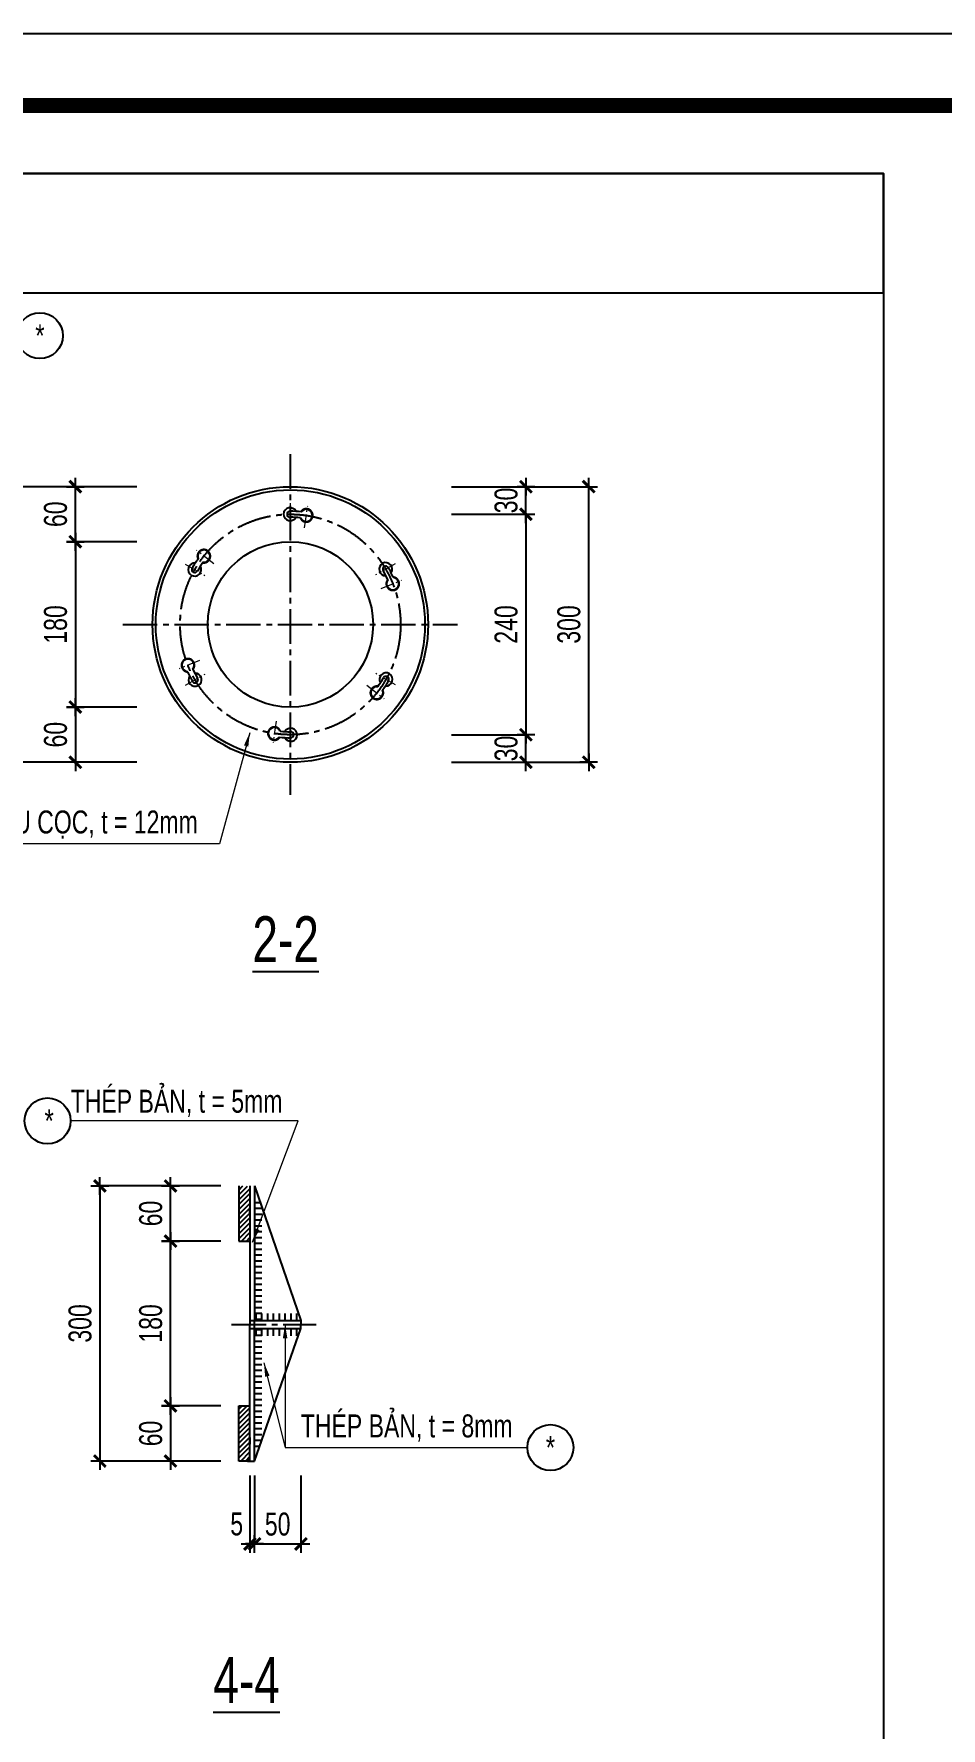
# Model space of a CAD drawing. Header units: millimetres. Extents: x -121190 to 167528, y -50070 to 22631.
# Drawn here: x 29302 to 39181, y 817 to 19263 of the extents above; entities that cross this region are included whole.
import ezdxf
from ezdxf.enums import TextEntityAlignment as Align

# ---------------------------------------------------------------- set-up
doc = ezdxf.new("R2010")
doc.units = ezdxf.units.MM
doc.header["$MEASUREMENT"] = 0
for name, pattern in [('ACAD_ISO03W100', [30, 12, -18]), ('CENTER', [2, 1.25, -0.25, 0.25, -0.25]), ('CENTER2', [1.125, 0.75, -0.125, 0.125, -0.125])]:
    doc.linetypes.add(name, pattern=pattern)
doc.layers.get('DEFPOINTS').update_dxf_attribs({"color": 87})
for name, color, linetype in [('02.DIM', 8, 'Continuous'), ('03.BORDER', 3, 'Continuous'), ('06.TEXT', 2, 'Continuous'), ('10.HATCH', 9, 'Continuous'), ('14.STEELNUM', 254, 'Continuous'), ('CDC.01.AXIS', 160, 'CENTER2')]:
    doc.layers.add(name, color=color, linetype=linetype)
for name, color, linetype, lineweight in [('CDC_01.AXIS', 160, 'CENTER2', 13), ('CDC_03.BORDER', 3, 'Continuous', 25), ('CDC_11.NOTE', 8, 'Continuous', 18), ('KHUNGTEN', 7, 'Continuous', 20), ('Xref khung ten  A3 TKCS$0$A-KY HIEU', 34, 'Continuous', 20)]:
    doc.layers.add(name, color=color, linetype=linetype, lineweight=lineweight)
doc.styles.add('ARIAL', font='arial.ttf', dxfattribs={"width": 0.6})
doc.styles.add('SMTEXT', font='3t-unicode.shx', dxfattribs={"width": 0.75})
doc.styles.get("Standard").update_dxf_attribs({"font": 'txt_____.ttf'})
doc.dimstyles.new('DIM 1-100', dxfattribs={"dimscale": 100, "dimtxt": 4, "dimasz": 1.5, "dimexe": 1, "dimexo": 0, "dimgap": 1, "dimtad": 1, "dimdec": 0, "dimdsep": 46, "dimtxsty": 'Standard', "dimblk": 'ARCHTICK', "dimcen": 0, "dimdle": 1, "dimclrd": 256, "dimclre": 256, "dimclrt": 7, "dimazin": 2, "dimtp": 0.1, "dimtm": 0.1, "dimtfac": 0.71, "dimtdec": 0, "dimtofl": 0, "dimtmove": 2, "dimatfit": 3, "dimfxl": 1, "dimtolj": 1, "dimlwd": -1, "dimlwe": -1, "dimarcsym": 0})
doc.dimstyles.new('X10', dxfattribs={"dimtxt": 250, "dimasz": 0.8, "dimexe": 0, "dimexo": 0, "dimgap": 90, "dimtad": 1, "dimdec": 0, "dimlfac": 0.1, "dimzin": 13, "dimdsep": 46, "dimtxsty": 'SMTEXT', "dimblk1": 'CHEO', "dimblk2": 'CHEO', "dimsah": 1, "dimcen": 0, "dimclrd": 256, "dimclre": 256, "dimclrt": 2, "dimadec": 0, "dimazin": 0, "dimtfac": 1, "dimtdec": 0, "dimtix": 1, "dimtmove": 2, "dimatfit": 3, "dimldrblk": 'CHEO', "dimfxl": 1, "dimtolj": 1, "dimtzin": 13, "dimarcsym": 0})
pattern_1 = [(45, (-158425.57, -47308.137), (-26.516504, 26.516504), [])]

# ---------------------------------------------------------------- blocks, each defined once
blk = doc.blocks.new('Xref khung ten  A3 TKCS')
at = {"layer": 'DEFPOINTS', "color": 125}
blk.add_lwpolyline([(-57730.37, -13938.76), (-57310.37, -13938.76), (-57310.37, -13641.76), (-57730.37, -13641.76)], close=True, dxfattribs=at)
at = {"layer": 'Xref khung ten  A3 TKCS$0$A-KY HIEU', "color": 0, "const_width": 1.02}
blk.add_lwpolyline([(-57716.02, -13933.85), (-57716.02, -13646.66), (-57315.38, -13646.66), (-57315.38, -13933.85)], close=True, dxfattribs=at)
blk = doc.blocks.new('_ArchTick')
at = {"color": 0, "linetype": 'ByBlock', "const_width": 0.15}
blk.add_lwpolyline([(-0.5, -0.5), (0.5, 0.5)], dxfattribs=at)
blk = doc.blocks.new('CHEO')
at = {"layer": '02.DIM'}
for points in [[(-121, 0), (121, 0)], [(0, 121), (0, -121)]]:
    blk.add_lwpolyline(points, dxfattribs=at)
at = {"layer": '02.DIM', "const_width": 40}
blk.add_lwpolyline([(80, 80), (-80, -81)], dxfattribs=at)
blk = doc.blocks.new('*D48')
at = {"layer": '02.DIM', "lineweight": -2, "transparency": 16777216}
for p, q in [((33851, 14333), (34660, 14333)), ((34660, 14334), (34660, 14334)), ((34660, 14033), (34660, 14333)), ((33851, 14033), (34660, 14033)), ((34660, 14032), (34660, 14031))]:
    blk.add_line(p, q, dxfattribs=at)
at = {"layer": 'DEFPOINTS', "color": 0, "transparency": 16777216}
for p in [(33851, 14333), (34660, 14333), (33851, 14033)]:
    blk.add_point(p, dxfattribs=at)
at = {"layer": '02.DIM', "lineweight": -2, "transparency": 16777216, "xscale": 0.8, "yscale": 0.8, "zscale": 0.8}
for p, rotation in [((34660, 14333), 270), ((34660, 14033), 90)]:
    blk.add_blockref('CHEO', p, dxfattribs=dict(at, rotation=rotation))
at = {"layer": '02.DIM', "color": 2, "transparency": 16777216, "insert": (34445, 14183), "char_height": 250, "attachment_point": 5, "rotation": 90, "style": 'SMTEXT'}
blk.add_mtext('\\A1;30', dxfattribs=at)
blk = doc.blocks.new('*D49')
at = {"layer": '02.DIM', "lineweight": -2, "transparency": 16777216}
for p, q in [((33851, 14033), (34660, 14033)), ((34660, 14032), (34660, 11634)), ((33851, 11633), (34660, 11633))]:
    blk.add_line(p, q, dxfattribs=at)
at = {"layer": 'DEFPOINTS', "color": 0, "transparency": 16777216}
for p in [(33851, 14033), (33851, 11633), (34660, 11633)]:
    blk.add_point(p, dxfattribs=at)
at = {"layer": '02.DIM', "lineweight": -2, "transparency": 16777216, "xscale": 0.8, "yscale": 0.8, "zscale": 0.8}
for p, rotation in [((34660, 14033), 90), ((34660, 11633), 270)]:
    blk.add_blockref('CHEO', p, dxfattribs=dict(at, rotation=rotation))
at = {"layer": '02.DIM', "color": 2, "transparency": 16777216, "insert": (34445, 12833), "char_height": 250, "attachment_point": 5, "rotation": 90, "style": 'SMTEXT'}
blk.add_mtext('\\A1;240', dxfattribs=at)
blk = doc.blocks.new('*D50')
at = {"layer": '02.DIM', "lineweight": -2, "transparency": 16777216}
for p, q in [((33851, 11633), (34660, 11633)), ((34660, 11634), (34660, 11634)), ((34660, 11333), (34660, 11633)), ((33851, 11333), (34660, 11333)), ((34660, 11332), (34660, 11331))]:
    blk.add_line(p, q, dxfattribs=at)
at = {"layer": 'DEFPOINTS', "color": 0, "transparency": 16777216}
for p in [(33851, 11633), (34660, 11633), (33851, 11333)]:
    blk.add_point(p, dxfattribs=at)
at = {"layer": '02.DIM', "lineweight": -2, "transparency": 16777216, "xscale": 0.8, "yscale": 0.8, "zscale": 0.8}
for p, rotation in [((34660, 11633), 270), ((34660, 11333), 90)]:
    blk.add_blockref('CHEO', p, dxfattribs=dict(at, rotation=rotation))
at = {"layer": '02.DIM', "color": 2, "transparency": 16777216, "insert": (34445, 11483), "char_height": 250, "attachment_point": 5, "rotation": 90, "style": 'SMTEXT'}
blk.add_mtext('\\A1;30', dxfattribs=at)
blk = doc.blocks.new('*D51')
at = {"layer": '02.DIM', "lineweight": -2, "transparency": 16777216}
for p, q in [((33851, 14333), (35344, 14333)), ((35344, 11334), (35344, 14332)), ((33851, 11333), (35344, 11333))]:
    blk.add_line(p, q, dxfattribs=at)
at = {"layer": 'DEFPOINTS', "color": 0, "transparency": 16777216}
for p in [(33851, 14333), (35344, 14333), (33851, 11333)]:
    blk.add_point(p, dxfattribs=at)
at = {"layer": '02.DIM', "lineweight": -2, "transparency": 16777216, "xscale": 0.8, "yscale": 0.8, "zscale": 0.8}
for p, rotation in [((35344, 14333), 90), ((35344, 11333), 270)]:
    blk.add_blockref('CHEO', p, dxfattribs=dict(at, rotation=rotation))
at = {"layer": '02.DIM', "color": 2, "transparency": 16777216, "insert": (35129, 12833), "char_height": 250, "attachment_point": 5, "rotation": 90, "style": 'SMTEXT'}
blk.add_mtext('\\A1;300', dxfattribs=at)
blk = doc.blocks.new('lodaubich')
at = {"layer": 'CDC_01.AXIS', "linetype": 'CENTER', "ltscale": 10}
for p, q in [((-7.5, 11.7), (-7.5, -9.4)), ((6, -11.2), (8.9, 9.1))]:
    blk.add_line(p, q, dxfattribs=at)
at = {"layer": 'CDC_03.BORDER', "ltscale": 10}
for centre, radius, start, end in [((-7.5, 1.5), 6.12, 25.8288, 331.1863), ((-7.5, 1.5), 2.81, 90, 270), ((-7.5, -102.9), 107.2, 84.3966, 90), ((7.6, 0.4), 5.76, 202.2387, 143.8673), ((-7.5, -102.9), 101.6, 84.4709, 90)]:
    blk.add_arc(centre, radius, start, end, dxfattribs=at)
at = {"layer": 'CDC_03.BORDER', "linetype": 'ACAD_ISO03W100', "ltscale": 10}
blk.add_arc((7.6, 0.4), 6.12, 200.4864, 145.8439, dxfattribs=at)
blk = doc.blocks.new('*D76')
at = {"layer": '02.DIM', "lineweight": -2, "transparency": 16777216}
for p, q in [((30425, 14333), (29754, 14333)), ((29754, 13734), (29754, 14332)), ((30425, 13733), (29754, 13733))]:
    blk.add_line(p, q, dxfattribs=at)
at = {"layer": 'DEFPOINTS', "color": 0, "transparency": 16777216}
for p in [(29754, 14333), (30425, 14333), (30425, 13733)]:
    blk.add_point(p, dxfattribs=at)
at = {"layer": '02.DIM', "lineweight": -2, "transparency": 16777216, "xscale": 0.8, "yscale": 0.8, "zscale": 0.8}
for p, rotation in [((29754, 14333), 90), ((29754, 13733), 270)]:
    blk.add_blockref('CHEO', p, dxfattribs=dict(at, rotation=rotation))
at = {"layer": '02.DIM', "color": 2, "transparency": 16777216, "insert": (29539, 14033), "char_height": 250, "attachment_point": 5, "rotation": 90, "style": 'SMTEXT'}
blk.add_mtext('\\A1;60', dxfattribs=at)
blk = doc.blocks.new('*D77')
at = {"layer": '02.DIM', "lineweight": -2, "transparency": 16777216}
for p, q in [((30425, 11933), (29754, 11933)), ((29754, 11932), (29754, 11334)), ((30425, 11333), (29754, 11333))]:
    blk.add_line(p, q, dxfattribs=at)
at = {"layer": 'DEFPOINTS', "color": 0, "transparency": 16777216}
for p in [(30425, 11933), (29754, 11333), (30425, 11333)]:
    blk.add_point(p, dxfattribs=at)
at = {"layer": '02.DIM', "lineweight": -2, "transparency": 16777216, "xscale": 0.8, "yscale": 0.8, "zscale": 0.8}
for p, rotation in [((29754, 11933), 90), ((29754, 11333), 270)]:
    blk.add_blockref('CHEO', p, dxfattribs=dict(at, rotation=rotation))
at = {"layer": '02.DIM', "color": 2, "transparency": 16777216, "insert": (29539, 11633), "char_height": 250, "attachment_point": 5, "rotation": 90, "style": 'SMTEXT'}
blk.add_mtext('\\A1;60', dxfattribs=at)
blk = doc.blocks.new('*D78')
at = {"layer": '02.DIM', "lineweight": -2, "transparency": 16777216}
for p, q in [((30425, 13733), (29754, 13733)), ((29754, 13732), (29754, 11934)), ((30425, 11933), (29754, 11933))]:
    blk.add_line(p, q, dxfattribs=at)
at = {"layer": 'DEFPOINTS', "color": 0, "transparency": 16777216}
for p in [(30425, 13733), (29754, 11933), (30425, 11933)]:
    blk.add_point(p, dxfattribs=at)
at = {"layer": '02.DIM', "lineweight": -2, "transparency": 16777216, "xscale": 0.8, "yscale": 0.8, "zscale": 0.8}
for p, rotation in [((29754, 13733), 90), ((29754, 11933), 270)]:
    blk.add_blockref('CHEO', p, dxfattribs=dict(at, rotation=rotation))
at = {"layer": '02.DIM', "color": 2, "transparency": 16777216, "insert": (29539, 12833), "char_height": 250, "attachment_point": 5, "rotation": 90, "style": 'SMTEXT'}
blk.add_mtext('\\A1;180', dxfattribs=at)
blk = doc.blocks.new('*D79')
at = {"layer": '02.DIM', "lineweight": -2, "transparency": 16777216}
for p, q in [((30425, 14333), (28996, 14333)), ((28996, 11334), (28996, 14332)), ((30425, 11333), (28996, 11333))]:
    blk.add_line(p, q, dxfattribs=at)
at = {"layer": 'DEFPOINTS', "color": 0, "transparency": 16777216}
for p in [(28996, 14333), (30425, 14333), (30425, 11333)]:
    blk.add_point(p, dxfattribs=at)
at = {"layer": '02.DIM', "lineweight": -2, "transparency": 16777216, "xscale": 0.8, "yscale": 0.8, "zscale": 0.8}
for p, rotation in [((28996, 14333), 90), ((28996, 11333), 270)]:
    blk.add_blockref('CHEO', p, dxfattribs=dict(at, rotation=rotation))
at = {"layer": '02.DIM', "color": 2, "transparency": 16777216, "insert": (28781, 12833), "char_height": 250, "attachment_point": 5, "rotation": 90, "style": 'SMTEXT'}
blk.add_mtext('\\A1;300', dxfattribs=at)
blk = doc.blocks.new('*D85')
at = {"layer": '02.DIM', "lineweight": -2, "transparency": 16777216}
for p, q in [((31655, 3568), (31655, 2822)), ((31705, 3568), (31705, 2822)), ((31654, 2822), (31653, 2822)), ((31705, 2822), (31655, 2822)), ((31706, 2822), (31706, 2822))]:
    blk.add_line(p, q, dxfattribs=at)
at = {"layer": 'DEFPOINTS', "color": 0, "transparency": 16777216}
for p in [(31655, 3568), (31705, 3568), (31655, 2822)]:
    blk.add_point(p, dxfattribs=at)
at = {"layer": '02.DIM', "lineweight": -2, "transparency": 16777216, "xscale": 0.8, "yscale": 0.8, "zscale": 0.8}
blk.add_blockref('CHEO', (31655, 2822), dxfattribs=at)
at = {"layer": '02.DIM', "lineweight": -2, "transparency": 16777216, "xscale": 0.8, "yscale": 0.8, "zscale": 0.8, "rotation": 180}
blk.add_blockref('CHEO', (31705, 2822), dxfattribs=at)
at = {"layer": '02.DIM', "color": 2, "transparency": 16777216, "insert": (31511, 3039), "char_height": 250, "attachment_point": 5, "style": 'SMTEXT'}
blk.add_mtext('\\A1;5', dxfattribs=at)
blk = doc.blocks.new('*D91')
at = {"layer": '02.DIM', "lineweight": -2, "transparency": 16777216}
for p, q in [((31705, 3568), (31705, 2822)), ((32210, 3568), (32210, 2822)), ((31706, 2822), (32209, 2822))]:
    blk.add_line(p, q, dxfattribs=at)
at = {"layer": 'DEFPOINTS', "color": 0, "transparency": 16777216}
for p in [(31705, 3568), (32210, 3568), (32210, 2822)]:
    blk.add_point(p, dxfattribs=at)
at = {"layer": '02.DIM', "lineweight": -2, "transparency": 16777216, "xscale": 0.8, "yscale": 0.8, "zscale": 0.8, "rotation": 180}
blk.add_blockref('CHEO', (31705, 2822), dxfattribs=at)
at = {"layer": '02.DIM', "lineweight": -2, "transparency": 16777216, "xscale": 0.8, "yscale": 0.8, "zscale": 0.8}
blk.add_blockref('CHEO', (32210, 2822), dxfattribs=at)
at = {"layer": '02.DIM', "color": 2, "transparency": 16777216, "insert": (31957, 3037), "char_height": 250, "attachment_point": 5, "style": 'SMTEXT'}
blk.add_mtext('\\A1;50', dxfattribs=at)
blk = doc.blocks.new('*D92')
at = {"layer": '02.DIM', "lineweight": -2, "transparency": 16777216}
for p, q in [((31339, 4325), (30790, 4325)), ((30790, 4324), (30790, 3726)), ((31339, 3725), (30790, 3725))]:
    blk.add_line(p, q, dxfattribs=at)
at = {"layer": 'DEFPOINTS', "color": 0, "transparency": 16777216}
for p in [(31339, 4325), (30790, 3725), (31339, 3725)]:
    blk.add_point(p, dxfattribs=at)
at = {"layer": '02.DIM', "lineweight": -2, "transparency": 16777216, "xscale": 0.8, "yscale": 0.8, "zscale": 0.8}
for p, rotation in [((30790, 4325), 90), ((30790, 3725), 270)]:
    blk.add_blockref('CHEO', p, dxfattribs=dict(at, rotation=rotation))
at = {"layer": '02.DIM', "color": 2, "transparency": 16777216, "insert": (30575, 4025), "char_height": 250, "attachment_point": 5, "rotation": 90, "style": 'SMTEXT'}
blk.add_mtext('\\A1;60', dxfattribs=at)
blk = doc.blocks.new('*D93')
at = {"layer": '02.DIM', "lineweight": -2, "transparency": 16777216}
for p, q in [((31339, 6120), (30790, 6120)), ((30790, 4326), (30790, 6120)), ((31339, 4325), (30790, 4325))]:
    blk.add_line(p, q, dxfattribs=at)
at = {"layer": 'DEFPOINTS', "color": 0, "transparency": 16777216}
for p in [(30790, 6120), (31339, 6120), (31339, 4325)]:
    blk.add_point(p, dxfattribs=at)
at = {"layer": '02.DIM', "lineweight": -2, "transparency": 16777216, "xscale": 0.8, "yscale": 0.8, "zscale": 0.8}
for p, rotation in [((30790, 6120), 90), ((30790, 4325), 270)]:
    blk.add_blockref('CHEO', p, dxfattribs=dict(at, rotation=rotation))
at = {"layer": '02.DIM', "color": 2, "transparency": 16777216, "insert": (30575, 5223), "char_height": 250, "attachment_point": 5, "rotation": 90, "style": 'SMTEXT'}
blk.add_mtext('\\A1;180', dxfattribs=at)
blk = doc.blocks.new('*D94')
at = {"layer": '02.DIM', "lineweight": -2, "transparency": 16777216}
for p, q in [((31339, 6720), (30790, 6720)), ((30790, 6121), (30790, 6720)), ((31339, 6120), (30790, 6120))]:
    blk.add_line(p, q, dxfattribs=at)
at = {"layer": 'DEFPOINTS', "color": 0, "transparency": 16777216}
for p in [(30790, 6720), (31339, 6720), (31339, 6120)]:
    blk.add_point(p, dxfattribs=at)
at = {"layer": '02.DIM', "lineweight": -2, "transparency": 16777216, "xscale": 0.8, "yscale": 0.8, "zscale": 0.8}
for p, rotation in [((30790, 6720), 90), ((30790, 6120), 270)]:
    blk.add_blockref('CHEO', p, dxfattribs=dict(at, rotation=rotation))
at = {"layer": '02.DIM', "color": 2, "transparency": 16777216, "insert": (30575, 6420), "char_height": 250, "attachment_point": 5, "rotation": 90, "style": 'SMTEXT'}
blk.add_mtext('\\A1;60', dxfattribs=at)
blk = doc.blocks.new('*D95')
at = {"layer": '02.DIM', "lineweight": -2, "transparency": 16777216}
for p, q in [((31339, 6720), (30021, 6720)), ((30021, 6720), (30021, 3726)), ((31339, 3725), (30021, 3725))]:
    blk.add_line(p, q, dxfattribs=at)
at = {"layer": 'DEFPOINTS', "color": 0, "transparency": 16777216}
for p in [(31339, 6720), (30021, 3725), (31339, 3725)]:
    blk.add_point(p, dxfattribs=at)
at = {"layer": '02.DIM', "lineweight": -2, "transparency": 16777216, "xscale": 0.8, "yscale": 0.8, "zscale": 0.8}
for p, rotation in [((30021, 6720), 90), ((30021, 3725), 270)]:
    blk.add_blockref('CHEO', p, dxfattribs=dict(at, rotation=rotation))
at = {"layer": '02.DIM', "color": 2, "transparency": 16777216, "insert": (29806, 5223), "char_height": 250, "attachment_point": 5, "rotation": 90, "style": 'SMTEXT'}
blk.add_mtext('\\A1;300', dxfattribs=at)

msp = doc.modelspace()

# ---------------------------------------------------------------- hatches: boundary and pattern name
at = {"layer": '10.HATCH'}
h = msp.add_hatch(dxfattribs=at)
h.set_pattern_fill('ANSI31', color=256, scale=300, style=0)
h.set_pattern_definition(pattern_1)
h.paths.add_polyline_path([(31654.8, 6688.1), (31626.8, 6720.3), (31534.8, 6720.3), (31534.8, 6120.3), (31654.8, 6120.3)])
at = {"layer": '10.HATCH', "ltscale": 10}
h = msp.add_hatch(color=256, dxfattribs=at)
h.paths.add_polyline_path([(31704.8, 5275.7), (31704.8, 5253.9), (31733.5, 5253.9, 0.1982077)])
h.paths.add_polyline_path([(31733.5, 5168.4), (31704.8, 5168.4), (31704.8, 5146.5, 0.188765)])
at = {"layer": '10.HATCH'}
h = msp.add_hatch(dxfattribs=at)
h.set_pattern_fill('ANSI31', color=256, scale=300, style=0)
h.set_pattern_definition(pattern_1)
h.paths.add_polyline_path([(31654.8, 3757.3), (31626.8, 3725.1), (31534.8, 3725.1), (31534.8, 4325.1), (31654.8, 4325.1)])
msp.add_hatch(color=256, dxfattribs=at).paths.add_polyline_path([(31654.8, 3725.1, -0.2041551), (31626.8, 3725.1), (31654.8, 3757.3)])

# ---------------------------------------------------------------- linework, layer by layer
at = {"layer": '03.BORDER'}
for points in [[(14870.5, 17743.2), (38554.8, 17743.2), (38554.8, -17601.9), (14870.5, -17601.9)], [(14870.5, 16444.3), (38554.8, 16444.3), (38554.8, 17743.2), (14870.5, 17743.2)]]:
    msp.add_lwpolyline(points, close=True, dxfattribs=at)
at = {"layer": '10.HATCH'}
for p, q in [((31760.6, 6537.5), (31704.9, 6537.5)), ((31785.2, 6474), (31704.9, 6474)), ((31785.2, 6410.5), (31704.8, 6410.5)), ((31785.1, 6347), (31704.8, 6347)), ((31785, 6283.5), (31704.8, 6283.5)), ((31784.9, 6220), (31704.8, 6220)), ((31784.8, 6156.5), (31704.8, 6156.5)), ((31784.7, 6093), (31704.8, 6093)), ((31784.6, 6029.5), (31704.8, 6029.5)), ((31784.5, 5966), (31704.8, 5966)), ((31784.4, 5902.5), (31704.8, 5902.5)), ((31784.3, 5839), (31704.8, 5839)), ((31784.2, 5775.5), (31704.8, 5775.5)), ((31784.1, 5712), (31704.8, 5712)), ((31784, 5648.5), (31704.8, 5648.5)), ((31783.9, 5585), (31704.8, 5585)), ((31783.8, 5521.5), (31704.8, 5521.5)), ((31783.7, 5458), (31704.8, 5458)), ((31783.6, 5394.5), (31704.8, 5394.5)), ((31783.5, 5331), (31704.8, 5331)), ((31783.4, 5267.5), (31704.8, 5267.5)), ((31721.5, 5253.7), (31721.5, 5332.3)), ((31721.5, 5088.7), (31721.5, 5167.3)), ((31785, 5253.7), (31785, 5332.3)), ((31785, 5088.7), (31785, 5167.3)), ((31848.5, 5253.7), (31848.5, 5332.3)), ((31848.5, 5088.8), (31848.5, 5167.3)), ((31912, 5253.7), (31912, 5332.3)), ((31912, 5088.8), (31912, 5167.3)), ((31975.5, 5253.7), (31975.5, 5332.3)), ((31975.5, 5088.8), (31975.5, 5167.3)), ((32039, 5253.7), (32039, 5332.3)), ((32039, 5088.9), (32039, 5167.3)), ((32102.5, 5253.7), (32102.5, 5332.3)), ((32102.5, 5088.9), (32102.5, 5167.3)), ((32166, 5253.7), (32166, 5332.3)), ((32166, 5088.9), (32166, 5167.3)), ((31783.4, 5154.8), (31704.8, 5154.8)), ((31783.5, 5091.3), (31704.8, 5091.3)), ((31783.6, 5027.8), (31704.8, 5027.8)), ((31783.7, 4964.3), (31704.8, 4964.3)), ((31783.8, 4900.8), (31704.8, 4900.8)), ((31783.9, 4837.3), (31704.8, 4837.3)), ((31784, 4773.8), (31704.8, 4773.8)), ((31784.1, 4710.3), (31704.8, 4710.3)), ((31784.2, 4646.8), (31704.8, 4646.8)), ((31784.3, 4583.3), (31704.8, 4583.3)), ((31784.4, 4519.8), (31704.8, 4519.8)), ((31784.5, 4456.3), (31704.8, 4456.3)), ((31784.6, 4392.8), (31704.8, 4392.8)), ((31784.7, 4329.3), (31704.8, 4329.3)), ((31784.8, 4265.8), (31704.8, 4265.8)), ((31784.9, 4202.3), (31704.8, 4202.3)), ((31785, 4138.8), (31704.8, 4138.8)), ((31785.1, 4075.3), (31704.8, 4075.3)), ((31785.2, 4011.8), (31704.8, 4011.8)), ((31785.2, 3948.3), (31704.9, 3948.3)), ((31760.6, 3884.8), (31704.9, 3884.8))]:
    msp.add_line(p, q, dxfattribs=at)
at = {"layer": '10.HATCH', "ltscale": 10}
msp.add_arc((31691.2, 5194.1), 49.4, 285.94132, 328.69995, dxfattribs=at)
at = {"layer": '10.HATCH'}
msp.add_arc((31640.8, 3758.1), 35.8, 246.92267, 293.07733, dxfattribs=at)
at = {"layer": '14.STEELNUM', "linetype": 'ByBlock'}
for centre in [(29368.4, 15977.2), (29451.2, 7428.1), (34927.4, 3872.2)]:
    msp.add_circle(centre, 250, dxfattribs=at)
at = {"layer": 'CDC.01.AXIS', "ltscale": 500}
for p, q in [((32092.7, 14685.8), (32092.7, 10979.6)), ((30271.7, 12832.7), (33913.7, 12832.7)), ((31456.1, 5211.1), (32376.6, 5211.1))]:
    msp.add_line(p, q, dxfattribs=at)
msp.add_circle((32095.2, 12832.7), 1200, dxfattribs=at)
at = {"layer": 'CDC_03.BORDER', "ltscale": 10}
for p, q in [((31534.8, 6720.3), (31534.8, 6120.3)), ((31654.8, 6720.3), (31654.8, 5211.1)), ((31704.8, 6720.3), (32209.5, 5253.9)), ((31704.8, 6720.3), (31704.8, 5253.9)), ((31654.8, 6410.9), (31654.8, 6483.5)), ((31534.8, 6120.3), (31654.8, 6120.3)), ((31654.8, 5253.9), (32209.5, 5253.9)), ((31654.8, 3725.1), (31654.8, 5211.1)), ((31654.8, 5168.4), (32209.5, 5168.4)), ((31704.8, 3725.1), (31704.8, 5253.9)), ((31704.8, 5211.8), (31704.8, 5211.1)), ((31704.8, 3725.1), (32209.5, 5168.4)), ((32209.5, 5253.9), (32209.5, 5211.1)), ((32209.5, 5168.4), (32209.5, 5211.1)), ((31534.8, 3725.1), (31534.8, 4325.1)), ((31534.8, 4325.1), (31654.8, 4325.1)), ((31654.8, 3981.6), (31654.8, 3909)), ((31626.8, 3725.1), (31534.8, 3725.1)), ((31626.8, 3725.1), (31654.8, 3757.3)), ((31654.8, 3725.1), (31704.8, 3725.1))]:
    msp.add_line(p, q, dxfattribs=at)
for radius in [1500, 1465, 900]:
    msp.add_circle((32095.2, 12832.7), radius, dxfattribs=at)

# ---------------------------------------------------------------- block references
at = {"layer": 'CDC.01.AXIS', "xscale": 11.66666666686069, "yscale": 11.66666666686069, "zscale": 11.66666666686069}
msp.add_blockref('lodaubich', (32179.9, 14015.6), dxfattribs=at)
at = {"layer": 'CDC.01.AXIS'}
for p, xscale, yscale, zscale, rotation in [((31113.1, 13497.5), 11.66666666686959, 11.66666666686959, 11.66666666686959, 60.00000000002524), ((33162, 13350.9), 11.66666666686959, 11.66666666686959, 11.66666666686959, 299.9999999999748), ((31028.5, 12314.6), 11.66666666685699, 11.66666666685699, 11.66666666685699, 120.0000000000105), ((33077.3, 12168), 11.66666666684439, 11.66666666684439, 11.66666666684439, 239.9999999999537), ((32010.6, 11649.8), 11.66666666686069, 11.66666666686069, 11.66666666686069, 180)]:
    msp.add_blockref('lodaubich', p, dxfattribs=dict(at, xscale=xscale, yscale=yscale, zscale=zscale, rotation=rotation))
at = {"layer": 'KHUNGTEN', "xscale": 158.87156525576, "yscale": 158.87156525576, "zscale": 158.87156525576}
msp.add_blockref('Xref khung ten  A3 TKCS', (9155187.1, 2186550), dxfattribs=at)

# ---------------------------------------------------------------- texts
at = {"layer": '06.TEXT', "style": 'SMTEXT', "width": 0.75}
for s, p in [('MẶT BÍCH ĐẦU CỌC, t = 12mm', (27471.9, 10557.5)), ('THÉP BẢN, t = 5mm', (29703.6, 7517.6)), ('THÉP BẢN, t = 8mm', (32209.2, 3982.3))]:
    msp.add_text(s, height=250, dxfattribs=at).set_placement(p)
at = {"layer": '06.TEXT', "linetype": 'ByBlock', "style": 'SMTEXT', "width": 0.75}
for s, p in [('%%U2-2', (32044.2, 9410.1)), ('%%U4-4', (31618.2, 1340))]:
    msp.add_text(s, height=500, dxfattribs=at).set_placement(p, align=Align.MIDDLE)
at = {"layer": '14.STEELNUM', "linetype": 'ByBlock', "style": 'ARIAL', "width": 0.75}
for p in [(29368.4, 15977.2), (29468.9, 7428.1), (34927.4, 3872.2)]:
    msp.add_text('*', height=250, dxfattribs=at).set_placement(p, align=Align.MIDDLE)

# ---------------------------------------------------------------- dimensions: what is measured, and where the dimension line sits
at = {"layer": '02.DIM'}
for base, p1, p2, angle, picture, middle in [((28995.6, 14332.7), (30425.3, 11332.7), (30425.3, 14332.7), 90, '*D79', (28780.6, 12832.7)), ((29753.8, 14332.7), (30425.3, 13732.7), (30425.3, 14332.7), 90, '*D76', (29538.8, 14032.7)), ((34660, 14332.7), (33851.5, 14032.7), (33851.5, 14332.7), 90, '*D48', (34445, 14182.7)), ((35344.3, 14332.7), (33851.5, 11332.7), (33851.5, 14332.7), 90, '*D51', (35129.3, 12832.7)), ((34660, 11632.7), (33851.5, 14032.7), (33851.5, 11632.7), 90, '*D49', (34445, 12832.7)), ((29753.8, 11932.7), (30425.3, 13732.7), (30425.3, 11932.7), 90, '*D78', (29538.8, 12832.7)), ((29753.8, 11332.7), (30425.3, 11932.7), (30425.3, 11332.7), 270, '*D77', (29538.8, 11632.7)), ((34660, 11632.7), (33851.5, 11332.7), (33851.5, 11632.7), 90, '*D50', (34445, 11482.7)), ((30020.7, 3725.1), (31339.2, 6720.3), (31339.2, 3725.1), 90, '*D95', (29805.7, 5222.7)), ((30790.4, 6720.3), (31339.2, 6120.3), (31339.2, 6720.3), 90, '*D94', (30575.4, 6420.3)), ((30790.4, 6120.3), (31339.2, 4325.1), (31339.2, 6120.3), 90, '*D93', (30575.4, 5222.7)), ((30790.4, 3725.1), (31339.2, 4325.1), (31339.2, 3725.1), 90, '*D92', (30575.4, 4025.1))]:
    dim = msp.add_linear_dim(base=base, p1=p1, p2=p2, angle=angle, dimstyle='X10', dxfattribs=at)
    dim.commit()
    dim.dimension.update_dxf_attribs({"geometry": picture, "text_midpoint": middle})
dim = msp.add_linear_dim(base=(31654.8, 2822.3), p1=(31704.8, 3568), p2=(31654.8, 3568), dimstyle='X10', dxfattribs=at)
dim.commit()
dim.dimension.update_dxf_attribs({"geometry": '*D85', "text_midpoint": (31510.8, 3039.4), "dimtype": 160})
dim = msp.add_linear_dim(base=(32209.5, 2822.3), p1=(31704.8, 3568), p2=(32209.5, 3568), dimstyle='X10', dxfattribs=at)
dim.commit()
dim.dimension.update_dxf_attribs({"geometry": '*D91', "text_midpoint": (31957.2, 3037.3)})

# ---------------------------------------------------------------- leaders
at = {"layer": 'CDC_11.NOTE'}
for points in [[(31653.2, 11654.5), (31323.3, 10442.9), (27363.4, 10442.9)], [(31683.4, 6109), (32179.6, 7428.1), (29701.2, 7428.1)], [(32038.1, 5211.1), (32038.1, 3872.2), (34677.4, 3872.2)], [(31808.1, 4794.1), (32038.1, 3872.2), (34677.4, 3872.2)]]:
    msp.add_leader(points, dimstyle='DIM 1-100', dxfattribs=at)

doc.saveas('drawing.dxf')
